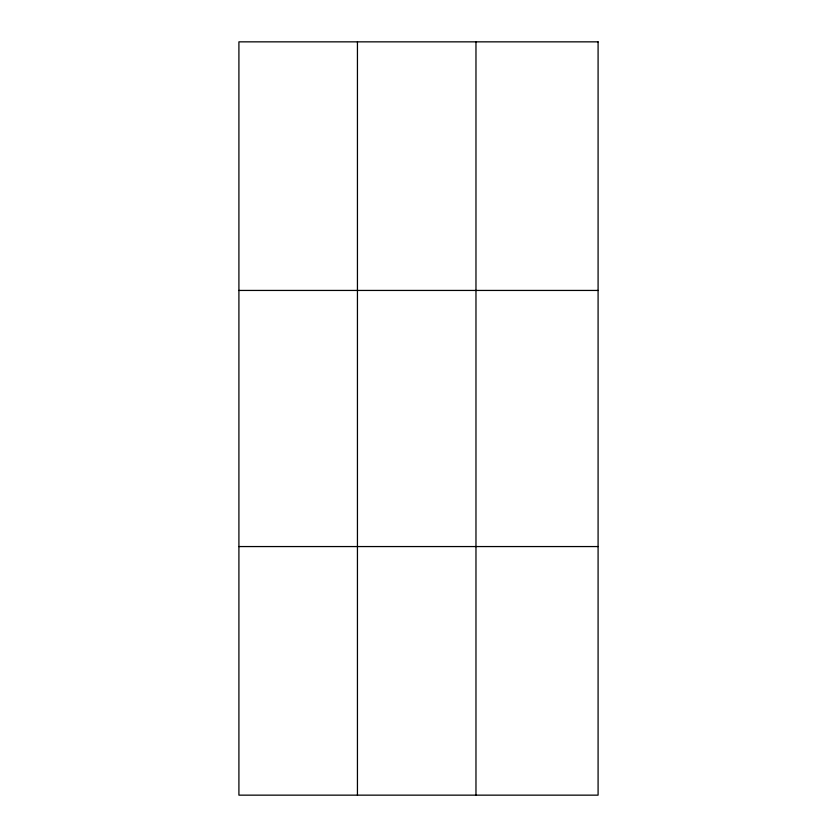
<?xml version="1.0" encoding="UTF-8"?>
<svg xmlns="http://www.w3.org/2000/svg" width="837" height="837" viewBox="0 0 837 837"><rect width="100%" height="100%" fill="white"/><g stroke="black" fill="none" stroke-linecap="round" stroke-linejoin="round"><path stroke-width="1.26" d="M357.441 41.85L357.441 795.15M475.971 41.85L475.971 795.15M238.911 290.439L598.089 290.439M238.911 546.561L598.089 546.561M598.089 41.85L598.089 795.15L238.911 795.15L238.911 41.85L598.089 41.85"/></g></svg>
